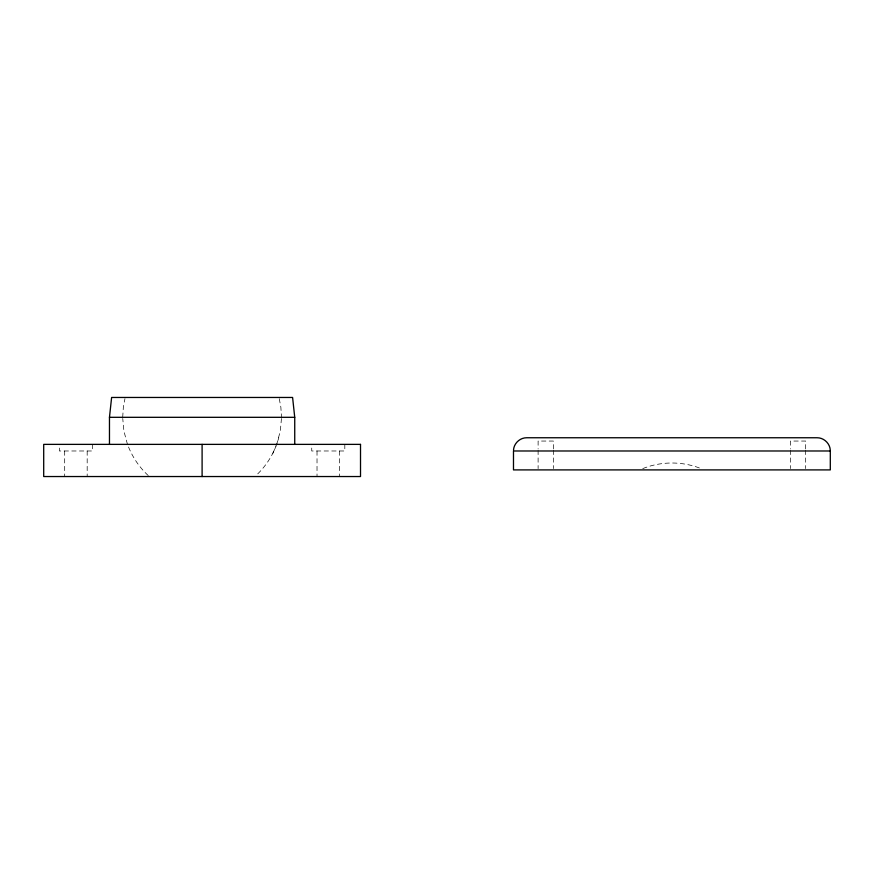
<?xml version="1.0" encoding="UTF-8"?>
<svg xmlns="http://www.w3.org/2000/svg" width="874" height="874" viewBox="0 0 874 874"><rect width="100%" height="100%" fill="white"/><g stroke="black" fill="none" stroke-linecap="round" stroke-linejoin="round"><path stroke-width="0.66" stroke-dasharray="4.37 3.28" d="M122.699 417.313L123.354 407.186L124.96 398.653M281.461 418.46L280.314 431.057L276.697 444.374L278.817 437.798M272.863 453.333L276.217 445.5C271.945 456.938 264.898 467.262 255.962 475.565M642.761 468.617C661.203 461.144 682.583 461.144 701.035 468.617M148.241 475.565C139.283 467.262 132.302 456.916 127.943 445.5M127.462 444.374L123.9 431.057L122.753 418.46M279.254 398.653L280.86 407.186L281.504 417.313M805.675 448.93L805.675 441.053L790.457 441.053L790.457 448.93M805.675 450.241L805.675 468.595M790.457 450.241L790.457 468.595M553.329 448.93L553.329 441.053L538.111 441.053L538.111 448.93M553.329 450.241L553.329 468.595M538.111 450.241L538.111 468.595M344.815 444.374L344.815 450.984L311.734 450.984L311.734 444.374M339.527 450.984L339.527 476.538M317.022 450.984L317.022 476.538M92.48 444.374L92.48 450.984L59.399 450.984L59.399 444.374M87.181 450.984L87.181 476.538M64.687 450.984L64.687 476.538"/><path stroke-width="1.31" d="M109.469 444.374L109.469 417.313L111.621 397.462L292.593 397.462L294.735 417.313L294.735 444.374M513.508 450.132C513.857 443.38 519.954 437.666 526.716 437.754L817.07 437.754C823.832 437.666 829.929 443.38 830.278 450.132M109.469 417.313L294.735 417.313M202.102 444.374L202.102 476.538M360.514 444.374L43.7 444.374L43.7 476.538L360.514 476.538L360.514 444.374M830.3 450.984L513.486 450.984L513.486 469.906L830.3 469.906L830.3 450.984"/></g></svg>
